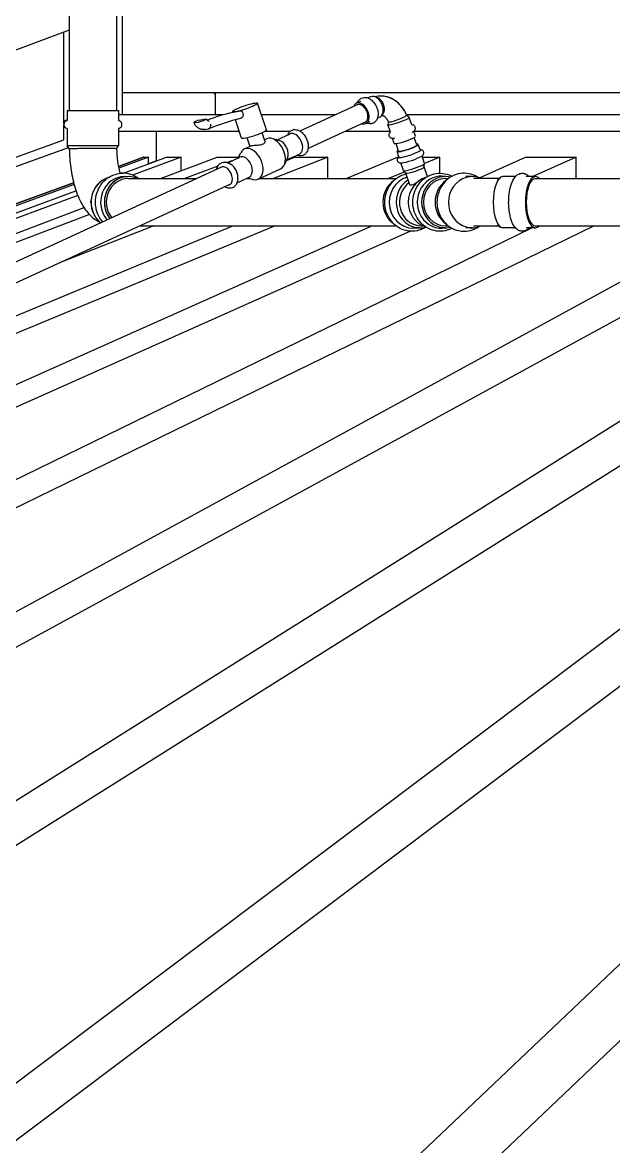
# Model space of a CAD drawing. Header units: millimetres. Extents: x 0 to 118900, y 0 to 84100.
# Drawn here: x 52521 to 53196, y 77146 to 78432 of the extents above; entities that cross this region are included whole.
import ezdxf

# ---------------------------------------------------------------- set-up
doc = ezdxf.new("R2010")
doc.units = ezdxf.units.MM
doc.header["$LTSCALE"] = 100
doc.layers.add('Visible', color=7, linetype='Continuous', lineweight=25)

msp = doc.modelspace()

# ---------------------------------------------------------------- linework, layer by layer
at = {"layer": 'Visible'}
for p, q in [((52574.05, 78506.68), (52574.05, 78331.2)), ((52628.05, 78506.68), (52628.05, 78331.2)), ((52635.01, 78326.2), (52635.01, 78445.58)), ((52574.05, 78422.93), (43611.89, 75093)), ((52567.91, 78315.86), (52567.91, 78420.65)), ((57793.91, 78351.2), (52635.01, 78351.2)), ((52741.41, 78326.2), (52741.41, 78351.2)), ((52906.8, 78341.41), (52902.36, 78339.36)), ((52918.58, 78346.84), (52915.54, 78345.44)), ((52925.16, 78346.5), (52922.31, 78347.14)), ((52571.75, 78331.2), (52630.35, 78331.2)), ((52571.75, 78331.2), (52571.75, 78319.9)), ((52630.35, 78331.2), (52630.35, 78319.9)), ((52761.05, 78329.33), (52760.85, 78329.92)), ((52771.62, 78330.18), (52772.56, 78327.4)), ((52799.47, 78309.19), (52789.29, 78339.48)), ((52903.11, 78337.73), (52837.79, 78307.63)), ((52933.04, 78328.3), (52931.95, 78326.22)), ((52571.75, 78320.31), (52567.91, 78318.92)), ((52635.01, 78326.2), (52630.35, 78326.2)), ((52749.44, 78326.2), (52635.01, 78326.2)), ((52717.82, 78317.31), (52721.63, 78317.95)), ((52720.29, 78319.38), (52718.18, 78318.4)), ((52730.52, 78321.31), (52721.63, 78319.81)), ((52728.33, 78320.11), (52730.45, 78321.09)), ((52771.04, 78299.63), (52764.03, 78320.48)), ((52878.09, 78326.2), (52793.76, 78326.2)), ((52912.32, 78317.75), (52847, 78287.65)), ((52917.52, 78318.16), (52913.07, 78316.11)), ((52929.29, 78323.58), (52926.26, 78322.18)), ((52938.91, 78318.49), (52938.35, 78315.27)), ((52941.26, 78306.5), (52938.35, 78315.15)), ((56551.77, 78326.2), (52959.58, 78326.2)), ((52959.6, 78326.15), (52962.55, 78323.41)), ((52965.53, 78314.66), (52962.62, 78323.3)), ((52567.91, 78297.63), (52567.91, 78314.33)), ((52571.75, 78310.3), (52571.75, 78291.2)), ((52630.35, 78310.3), (52630.35, 78291.2)), ((52768.49, 78307.2), (52630.35, 78307.2)), ((52673.91, 78273.41), (52673.91, 78307.2)), ((52729.18, 78309.36), (52732.99, 78310)), ((52794.29, 78305.79), (52797.7, 78295.65)), ((52826.53, 78307.2), (52797.14, 78307.2)), ((52811.88, 78297.51), (52826.63, 78304.3)), ((52941.03, 78307.2), (52889.42, 78307.2)), ((52969.89, 78301.69), (52967.95, 78307.45)), ((57787.91, 78307.2), (52968.04, 78307.2)), ((43611.89, 75037.91), (52567.91, 78297.63)), ((52571.75, 78291.2), (52630.35, 78291.2)), ((52574.09, 78287.28), (52571.75, 78291.2)), ((52628.1, 78287.43), (52630.35, 78291.2)), ((52774.21, 78287.14), (52781.01, 78290.28)), ((52777.22, 78300.06), (52780.58, 78290.08)), ((52797.02, 78297.65), (52799.67, 78298.87)), ((52814.09, 78296.9), (52805.69, 78299.21)), ((52945.62, 78293.53), (52943.68, 78299.29)), ((52950.49, 78284.71), (52947.6, 78293.29)), ((52971.34, 78291.72), (52968.45, 78300.31)), ((52975.04, 78286.38), (52973.05, 78292.3)), ((43611.89, 75027.27), (52573.12, 78288.89)), ((52659.08, 78277.61), (52630.21, 78267.09)), ((52630.21, 78267.09), (52659.09, 78277.61)), ((52664.7, 78277.61), (52630.6, 78265.18)), ((52635.93, 78259.39), (52685.3, 78277.61)), ((52702.05, 78277.61), (52646.49, 78257.1)), ((52659.08, 78277.61), (52659.08, 78277.61)), ((52659.09, 78277.61), (52659.08, 78277.61)), ((52659.09, 78277.61), (52664.7, 78277.61)), ((52664.7, 78270.01), (52664.7, 78277.61)), ((52678.51, 78253.2), (52742.98, 78277.61)), ((52685.3, 78277.61), (52702.05, 78277.61)), ((52702.05, 78262.11), (52702.05, 78277.61)), ((52742.98, 78277.61), (52767.61, 78277.61)), ((52755.24, 78271.41), (52769.11, 78277.8)), ((52767.31, 78276.97), (52770.04, 78282.78)), ((52869.68, 78277.61), (52807.7, 78253.2)), ((52823.45, 78276.6), (52819.74, 78268.72)), ((52822.22, 78273.99), (52831.4, 78277.61)), ((52822.47, 78274.53), (52837.22, 78281.33)), ((52831.4, 78277.61), (52869.68, 78277.61)), ((52869.68, 78253.2), (52869.68, 78277.61)), ((52890.75, 78253.2), (52949.46, 78277.61)), ((52950.77, 78278.22), (52948.78, 78284.14)), ((52949.46, 78277.61), (52950.09, 78277.61)), ((52980.31, 78270.68), (52977.41, 78279.32)), ((52977.98, 78277.61), (52997.84, 78277.61)), ((52997.84, 78277.61), (52980.29, 78270.31)), ((52997.84, 78259.4), (52997.84, 78277.61)), ((53042.91, 78254.06), (53095.67, 78277.61)), ((53095.67, 78277.61), (53153.55, 78277.61)), ((53153.55, 78277.61), (53103.99, 78255.5)), ((53153.55, 78253.2), (53153.55, 78277.61)), ((52749.02, 78266.73), (51436.7, 77662.08)), ((52673.91, 78273.42), (52664.7, 78270.02)), ((52743.96, 78267.5), (52706.2, 78253.2)), ((52759.62, 78273.43), (52754.77, 78271.59)), ((52758.92, 78269.37), (52757.08, 78270.48)), ((52790.11, 78252.63), (52815.57, 78264.36)), ((52956.05, 78262.52), (52953.15, 78271.16)), ((52979.78, 78266.54), (52980.32, 78270.57)), ((52983.47, 78255.64), (52979.79, 78266.59)), ((52983.47, 78255.64), (52979.79, 78266.59)), ((52637, 78255.5), (52641.23, 78255.5)), ((52637, 78255.5), (52641.33, 78255.5)), ((52641.33, 78253.2), (52719.65, 78253.2)), ((52765.83, 78248.43), (52779.7, 78254.83)), ((52766.67, 78252.55), (52766.32, 78250.44)), ((52776.16, 78253.2), (52780.81, 78253.2)), ((52777.9, 78254), (52784.09, 78252.3)), ((52791.34, 78253.2), (52947.69, 78253.2)), ((52957.63, 78260.89), (52939.13, 78253.2)), ((52958.98, 78259.54), (52956.11, 78262.43)), ((52963.45, 78246.16), (52958.94, 78259.58)), ((52963.45, 78246.16), (52958.94, 78259.58)), ((53003.96, 78255.5), (52999.64, 78255.5)), ((53003.96, 78253.2), (53007.34, 78253.2)), ((53034.55, 78255.5), (53027.24, 78255.5)), ((53064.97, 78253.2), (53036.13, 78253.2)), ((53063.68, 78252.33), (53067.06, 78254.59)), ((53084.1, 78255.5), (53069.83, 78255.5)), ((53106.78, 78255.5), (53096.34, 78255.5)), ((53106.78, 78253.2), (55121.66, 78253.2)), ((52579.07, 78248.44), (43611.89, 74979.53)), ((43611.89, 74979.51), (52579.07, 78248.44)), ((52579.56, 78246.58), (43611.89, 74977.46)), ((43723.1, 74968.86), (52581.75, 78239.38)), ((52758.23, 78246.75), (51445.9, 77642.09)), ((52583.76, 78233.94), (43739.85, 74968.86)), ((43893.38, 74925.57), (52590.95, 78220.03)), ((52597.37, 78211.97), (43721.16, 74849.85)), ((53063.68, 78200.06), (53067.06, 78197.8)), ((46244.54, 74849.01), (53102.84, 78196.9)), ((53174.19, 78199.2), (46311.18, 74849.01)), ((47188.2, 74849.01), (53321.3, 78199.2)), ((53395.87, 78199.2), (47262.77, 74849.01)), ((48232.47, 74849.01), (53558.52, 78199.2)), ((53640.08, 78199.2), (48314.03, 74849.01)), ((49364.2, 74849.01), (53816.23, 78199.2)), ((53903.76, 78199.2), (49451.72, 74849.01)), ((50569.17, 74849.01), (54091.2, 78199.2)), ((54183.59, 78199.2), (50661.56, 74849.01)), ((52809.28, 78199.2), (51419.6, 77621.27)), ((51440.13, 77538.75), (52919.97, 78199.2)), ((52964.05, 78193.04), (51446.33, 77515.69)), ((51673.87, 77747.13), (52760.9, 78199.2)), ((52670.63, 78199.2), (52562.94, 78156.77)), ((52655.02, 78199.2), (52947.69, 78199.2)), ((52974.88, 78196.9), (52967.57, 78196.9)), ((52978.14, 78199.2), (52976.41, 78199.2)), ((52976.41, 78199.2), (52978.14, 78199.2)), ((53003.96, 78196.9), (52999.64, 78196.9)), ((53003.96, 78199.2), (53007.34, 78199.2)), ((53034.55, 78196.9), (53027.24, 78196.9)), ((53036.13, 78199.2), (53064.97, 78199.2)), ((53084.1, 78196.9), (53069.83, 78196.9)), ((53106.78, 78196.9), (53096.34, 78196.9)), ((53106.78, 78199.2), (55121.66, 78199.2))]:
    msp.add_line(p, q, dxfattribs=at)
for centre, radius, start, end in [((52572.5, 78315.1), 4.65, 101.81228, 258.18772), ((52571.5, 78319.9), 0.25, 281.81228, 0), ((52630.6, 78319.9), 0.25, 180, 258.18772), ((52629.59, 78315.1), 4.65, 281.81228, 78.18772), ((52571.5, 78310.3), 0.25, 0, 78.18772), ((52630.6, 78310.3), 0.25, 101.81228, 180)]:
    msp.add_arc(centre, radius, start, end, dxfattribs=at)
for centre, major_axis, ratio, start_param, end_param in [((52907.72, 78327.74), (5.36, -11.63), 0.6302289, 5.7464351, 9.9615281), ((52923.94, 78335.21), (5.36, -11.63), 0.6302289, 0, 3.1415927), ((52907.72, 78327.74), (-4.6, 9.99), 0.6302289, 3.1415927, 6.2831853), ((52721.35, 78318.94), (-4.74, -1.59), 0.1308854, 5.4013007, 6.972097), ((52720.93, 78319.48), (-0.948, -0.319), 0.1308854, 3.8305043, 5.4013007), ((52725.16, 78319.58), (4.74, 1.59), 0.1308854, 3.8305043, 5.4013007), ((52729.81, 78320.98), (0.948, 0.319), 0.1308854, 5.4013007, 6.972097), ((52732.56, 78315), (0.47, -4.98), 0.6426766, 0.0626956, 1.6176248), ((52950.49, 78319.23), (-12.13, -4.08), 0.1308854, 6.2122818, 9.4956815), ((52785.25, 78304.41), (-14.22, -4.78), 0.1308854, 0, 3.1415927), ((52831.92, 78292.82), (-5.29, 11.49), 0.6302289, 3.1415927, 6.2831853), ((52782.16, 78269.89), (-7.95, 17.26), 0.6302289, 2.6538329, 6.7709451), ((52807.62, 78281.62), (-7.95, 17.26), 0.6302289, 3.1415927, 6.2831853), ((52815.38, 78285.19), (5.29, -11.49), 0.6302289, 0.4877598, 2.6538329), ((52957.75, 78297.61), (-12.13, -4.08), 0.1308854, 0, 3.1415927), ((52960.91, 78288.22), (-12.13, -4.08), 0.1308854, 5.7464351, 9.9615281), ((52960.91, 78288.22), (-10.43, -3.51), 0.1308854, 0, 3.1415927), ((52774.41, 78266.31), (-5.29, 11.49), 0.6302289, 3.1415927, 6.2831853), ((52963.06, 78281.83), (-12.61, -4.24), 0.1308854, 6.0083929, 9.6995704), ((52965.12, 78275.72), (12.61, 4.24), 0.1308854, 3.6622737, 5.7625043), ((52752.58, 78256.26), (-4.67, 10.13), 0.6302289, 2.9773782, 6.4473997), ((52757.86, 78258.69), (5.29, -11.49), 0.6302289, 0.7492856, 2.392307), ((52968.18, 78266.6), (-12.13, -4.08), 0.1308854, 0, 3.1415927), ((52969.35, 78263.13), (-10.43, -3.51), 0.1308854, 0.0642707, 3.0773219), ((52625.92, 78226.2), (0, 29.3), 0.9238795, 0.2668457, 2.5063755), ((52626.07, 78226.2), (0, 29.3), 0.9238795, 0.2769886, 2.5039569), ((52637, 78226.2), (0, 29.3), 0.9238795, 0, 2.3286128), ((52641.33, 78226.2), (0, 29.3), 0.9238795, 5.8843185, 8.5458195), ((52641.23, 78226.2), (0, 29.3), 0.9238795, 0, 2.2640788), ((52641.33, 78226.2), (0, 27), 0.9238795, 0, 2.2880976), ((52959.57, 78226.2), (0, 29.3), 0.9238795, 0.5683608, 2.5732318), ((52967.38, 78226.2), (0, -29.8), 0.9238795, 3.3955054, 6.4666282), ((52974.88, 78226.2), (0, -29.3), 0.9238795, 3.6551428, 6.5370244), ((52988.66, 78226.2), (0, -29.3), 0.9238795, 3.4077743, 6.0170036), ((52999.45, 78226.2), (0, -29.8), 0.9238795, 2.9571001, 6.4676779), ((53003.96, 78226.2), (0, -29.3), 0.9238795, 2.9281422, 6.4966358), ((53003.96, 78226.2), (0, -27), 0.9238795, 3.1415927, 6.2831853), ((53019.24, 78226.2), (0, 29.3), 0.9238795, 0.5702566, 2.571336), ((53034.55, 78226.2), (0, -29.3), 0.9238795, 2.7427259, 6.6820521), ((53069.83, 78226.2), (0, -29.3), 0.3826834, 3.1415927, 6.2831853), ((53106.78, 78226.2), (0, -29.3), 0.3826834, 2.7427259, 6.6820521), ((53106.78, 78226.2), (0, -27), 0.3826834, 3.1415927, 6.2831853), ((52976.41, 78226.2), (0, -27), 0.9238795, 3.7282437, 6.2831853)]:
    msp.add_ellipse(centre, major_axis=major_axis, ratio=ratio, start_param=start_param, end_param=end_param, dxfattribs=at)
msp.add_ellipse((52775.07, 78334.7), major_axis=(14.22, 4.78), ratio=0.1308854, dxfattribs=at)
for points in [[(52739.14, 78351.2), (52739.86, 78350.65), (52740.62, 78350.14), (52741.41, 78349.69)], [(52731.57, 78320.2), (52741.33, 78323.88), (52751.28, 78326.95), (52761.34, 78329.4)], [(52761.34, 78329.4), (52761.35, 78329.4), (52761.35, 78329.4), (52761.35, 78329.4)], [(52769.61, 78321.91), (52757.4, 78318.94), (52745.37, 78315.01), (52733.64, 78310.17)], [(52733.23, 78310.05), (52733.15, 78310.03), (52733.07, 78310.02), (52732.99, 78310)], [(52941.26, 78306.5), (52941.26, 78306.5), (52941.26, 78306.5), (52941.26, 78306.5)], [(52965.53, 78314.66), (52965.53, 78314.66), (52965.53, 78314.66), (52965.53, 78314.66)], [(52950.78, 78278.08), (52950.78, 78278.08), (52950.8, 78278.14), (52950.77, 78278.22)], [(52975.04, 78286.38), (52975.06, 78286.3), (52975.11, 78286.26), (52975.11, 78286.26)], [(52598.86, 78225.35), (52598.85, 78225.91), (52598.85, 78226.48), (52598.86, 78227.04)], [(52981.77, 78197.78), (52980.09, 78196.69), (52978.3, 78195.77), (52976.45, 78195.04)], [(53011.6, 78196.46), (53010.6, 78195.93), (53009.57, 78195.45), (53008.52, 78195.04)]]:
    msp.add_open_spline(points, degree=3, dxfattribs=at)
for points, knots in [([(52903.35, 78339.82), (52903.73, 78340.87), (52904.26, 78341.87), (52905.7, 78343.72), (52906.66, 78344.55), (52908.73, 78345.65), (52909.8, 78345.98), (52912.05, 78346.21), (52913.21, 78346.11), (52915.63, 78345.49), (52916.87, 78344.92), (52919.33, 78343.34), (52920.53, 78342.28), (52922.7, 78339.82), (52923.67, 78338.41), (52925.06, 78335.8), (52925.56, 78334.64), (52925.96, 78333.45)], [3.9734212, 3.9734212, 3.9734212, 3.9734212, 4.2282693, 4.2282693, 4.5061663, 4.5061663, 4.7536792, 4.7536792, 5.0153986, 5.0153986, 5.3222132, 5.3222132, 5.668568, 5.668568, 6.0227029, 6.0227029, 6.2831853, 6.2831853, 6.2831853, 6.2831853]), ([(52959.62, 78326.1), (52958.39, 78328.96), (52956.85, 78331.68), (52953.19, 78336.66), (52951.07, 78338.92), (52946.29, 78342.79), (52943.64, 78344.39), (52937.93, 78346.72), (52934.87, 78347.43), (52929.1, 78347.73), (52926.41, 78347.47), (52923.83, 78346.8)], [3.2467781, 3.2467781, 3.2467781, 3.2467781, 3.5198503, 3.5198503, 3.7929224, 3.7929224, 4.0659946, 4.0659946, 4.3390667, 4.3390667, 4.5728273, 4.5728273, 4.5728273, 4.5728273]), ([(52959.62, 78326.1), (52958.68, 78328.29), (52957.55, 78330.4), (52954.31, 78335.36), (52951.97, 78338.07), (52946.58, 78342.64), (52943.53, 78344.51), (52937.08, 78346.98), (52933.7, 78347.64), (52928.13, 78347.62), (52925.94, 78347.34), (52923.83, 78346.8)], [5.1504612, 5.1504612, 5.1504612, 5.1504612, 5.359435, 5.359435, 5.6735942, 5.6735942, 5.9877535, 5.9877535, 6.2852055, 6.2852055, 6.4765103, 6.4765103, 6.4765103, 6.4765103]), ([(52925.16, 78346.5), (52925.19, 78346.49), (52925.21, 78346.49), (52925.95, 78346.31), (52926.68, 78346), (52928.4, 78344.95), (52929.38, 78344.1), (52931.14, 78342), (52931.91, 78340.78), (52933.13, 78338.13), (52933.57, 78336.72), (52934.06, 78333.92), (52934.11, 78332.55), (52933.8, 78330.17), (52933.49, 78329.15), (52933.04, 78328.3)], [-6.6412969, -6.6412969, -6.6412969, -6.6412969, -6.6294511, -6.6294511, -6.3206085, -6.3206085, -5.8835873, -5.8835873, -5.44564, -5.44564, -5.0064557, -5.0064557, -4.5657316, -4.5657316, -4.1725685, -4.1725685, -4.1725685, -4.1725685]), ([(52761.35, 78329.4), (52761.45, 78329.4), (52761.57, 78329.41), (52762.01, 78329.45), (52762.4, 78329.5), (52763.35, 78329.64), (52763.9, 78329.73), (52764.49, 78329.83)], [3.86135325, 3.86135325, 3.86135325, 3.86135325, 3.99389337, 3.99389337, 4.27611952, 4.27611952, 4.55834567, 4.55834567, 4.55834567, 4.55834567]), ([(52764.49, 78329.83), (52765.09, 78329.93), (52765.77, 78330.05), (52767.29, 78330.33), (52768.11, 78330.48), (52769.39, 78330.73), (52769.81, 78330.81), (52770.24, 78330.9)], [4.55834567, 4.55834567, 4.55834567, 4.55834567, 4.84057182, 4.84057182, 5.12279797, 5.12279797, 5.25533809, 5.25533809, 5.25533809, 5.25533809]), ([(52770.24, 78330.9), (52770.39, 78330.93), (52770.56, 78330.93), (52770.88, 78330.87), (52771.04, 78330.81), (52771.28, 78330.65), (52771.38, 78330.57), (52771.53, 78330.39), (52771.58, 78330.29), (52771.62, 78330.18)], [0, 0, 0, 0, 0.05072576, 0.05072576, 0.10170471, 0.10170471, 0.13833748, 0.13833748, 0.17301383, 0.17301383, 0.17301383, 0.17301383]), ([(52925.96, 78333.45), (52926.5, 78331.85), (52926.85, 78330.2), (52927.13, 78326.93), (52927.05, 78325.31), (52926.39, 78322.31), (52925.83, 78320.91), (52924.26, 78318.65), (52923.34, 78317.75), (52921.3, 78316.52), (52920.23, 78316.14), (52918.01, 78315.79), (52916.86, 78315.85), (52915.18, 78316.19), (52914.62, 78316.36), (52914.07, 78316.57)], [0, 0, 0, 0, 0.3525279, 0.3525279, 0.7066739, 0.7066739, 1.0459518, 1.0459518, 1.3311243, 1.3311243, 1.5798681, 1.5798681, 1.8375791, 1.8375791, 1.9709907, 1.9709907, 1.9709907, 1.9709907]), ([(52729.18, 78309.36), (52728.03, 78309.17), (52726.83, 78309.18), (52724.55, 78309.6), (52723.43, 78310.01), (52721.32, 78311.18), (52720.32, 78311.97), (52718.53, 78313.86), (52717.73, 78315.01), (52716.93, 78316.61), (52716.76, 78316.97), (52716.61, 78317.34)], [0, 0, 0, 0, 0.3782994, 0.3782994, 0.7529744, 0.7529744, 1.1474795, 1.1474795, 1.5688563, 1.5688563, 1.6896231, 1.6896231, 1.6896231, 1.6896231]), ([(52730.76, 78321.3), (52730.98, 78320.9), (52731.24, 78320.54), (52731.8, 78319.95), (52732.11, 78319.71), (52732.73, 78319.37), (52733.06, 78319.26), (52733.6, 78319.19), (52733.82, 78319.2), (52734.04, 78319.23)], [0, 0, 0, 0, 0.1430388, 0.1430388, 0.28342623, 0.28342623, 0.42662225, 0.42662225, 0.53222403, 0.53222403, 0.53222403, 0.53222403]), ([(52772.56, 78327.4), (52772.72, 78326.9), (52772.79, 78326.38), (52772.74, 78325.33), (52772.6, 78324.82), (52772.15, 78323.81), (52771.81, 78323.33), (52771.12, 78322.66), (52770.8, 78322.42), (52770.19, 78322.09), (52769.9, 78321.98), (52769.61, 78321.91)], [0, 0, 0, 0, 0.16020185, 0.16020185, 0.32522089, 0.32522089, 0.51706342, 0.51706342, 0.65536745, 0.65536745, 0.76881562, 0.76881562, 0.76881562, 0.76881562]), ([(52938.95, 78318.4), (52938.37, 78319.58), (52937.69, 78320.64), (52936.27, 78322.45), (52935.52, 78323.21), (52934.06, 78324.38), (52933.35, 78324.8), (52932.28, 78325.28), (52931.88, 78325.41), (52931.51, 78325.49)], [3.31405523, 3.31405523, 3.31405523, 3.31405523, 3.55553893, 3.55553893, 3.79702264, 3.79702264, 4.03850635, 4.03850635, 4.19915936, 4.19915936, 4.19915936, 4.19915936]), ([(52938.95, 78318.4), (52938.74, 78318.83), (52938.51, 78319.25), (52937.58, 78320.83), (52936.8, 78321.84), (52935.2, 78323.52), (52934.37, 78324.16), (52932.84, 78325.08), (52932.13, 78325.35), (52931.51, 78325.49)], [5.21773826, 5.21773826, 5.21773826, 5.21773826, 5.30677512, 5.30677512, 5.56744944, 5.56744944, 5.83304859, 5.83304859, 6.1028424, 6.1028424, 6.1028424, 6.1028424]), ([(52938.95, 78318.4), (52938.97, 78318.37), (52938.98, 78318.35), (52939.17, 78318.14), (52939.61, 78318.05), (52940.63, 78318.1), (52941.03, 78318.14), (52941.92, 78318.28), (52942.39, 78318.37), (52943.78, 78318.69), (52944.76, 78318.96), (52947.1, 78319.68), (52948.46, 78320.15), (52951.14, 78321.16), (52952.42, 78321.68), (52954.77, 78322.73), (52955.82, 78323.24), (52957.61, 78324.2), (52958.32, 78324.64), (52959.32, 78325.4), (52959.6, 78325.72), (52959.65, 78326), (52959.64, 78326.05), (52959.62, 78326.1)], [-4.2056062, -4.2056062, -4.2056062, -4.2056062, -4.1536951, -4.1536951, -3.7172624, -3.7172624, -3.4969083, -3.4969083, -3.2902801, -3.2902801, -2.9338438, -2.9338438, -2.4966253, -2.4966253, -2.0768124, -2.0768124, -1.667573, -1.667573, -1.258917, -1.258917, -0.8459736, -0.8459736, -0.7455894, -0.7455894, -0.7455894, -0.7455894]), ([(52823.96, 78303.07), (52824.21, 78303.81), (52824.52, 78304.52), (52825.56, 78306.27), (52826.43, 78307.23), (52828.37, 78308.57), (52829.41, 78309), (52831.58, 78309.42), (52832.71, 78309.4), (52835.07, 78308.97), (52836.29, 78308.49), (52838.74, 78307.09), (52839.95, 78306.13), (52842.18, 78303.83), (52843.19, 78302.49), (52844.91, 78299.6), (52845.62, 78298.04), (52846.66, 78294.85), (52847, 78293.22), (52847.26, 78290.01), (52847.18, 78288.43), (52846.55, 78285.51), (52846.02, 78284.16), (52844.52, 78281.97), (52843.62, 78281.09), (52841.63, 78279.9), (52840.58, 78279.53), (52838.38, 78279.24), (52837.24, 78279.32), (52835.59, 78279.71), (52835.06, 78279.88), (52834.55, 78280.09)], [3.9520419, 3.9520419, 3.9520419, 3.9520419, 4.1337804, 4.1337804, 4.4352128, 4.4352128, 4.696892, 4.696892, 4.9623632, 4.9623632, 5.2654064, 5.2654064, 5.6038689, 5.6038689, 5.950256, 5.950256, 6.2949023, 6.2949023, 6.6396253, 6.6396253, 6.9860207, 6.9860207, 7.3228592, 7.3228592, 7.61668, 7.61668, 7.8761003, 7.8761003, 8.1455169, 8.1455169, 8.2755553, 8.2755553, 8.2755553, 8.2755553]), ([(52941.21, 78306.66), (52941.03, 78306.52), (52940.86, 78306.36), (52940.46, 78305.95), (52940.23, 78305.69), (52939.77, 78304.94), (52939.53, 78304.46), (52939.38, 78303.33), (52939.39, 78302.82), (52939.62, 78301.89), (52939.81, 78301.47), (52940.28, 78300.76), (52940.57, 78300.47), (52941.17, 78299.99), (52941.48, 78299.82), (52942.13, 78299.53), (52942.44, 78299.45), (52943.24, 78299.3), (52943.64, 78299.29), (52944.69, 78299.29), (52945.33, 78299.36), (52946.03, 78299.46)], [5.26027066, 5.26027066, 5.26027066, 5.26027066, 5.34345255, 5.34345255, 5.44143783, 5.44143783, 5.52935628, 5.52935628, 5.58372861, 5.58372861, 5.62935777, 5.62935777, 5.67752198, 5.67752198, 5.73698715, 5.73698715, 5.81945, 5.81945, 5.973669, 5.973669, 6.2213263, 6.2213263, 6.2213263, 6.2213263]), ([(52965.98, 78306.17), (52966.61, 78306.52), (52967.16, 78306.85), (52967.95, 78307.44), (52968.21, 78307.65), (52968.7, 78308.16), (52968.93, 78308.42), (52969.38, 78309.17), (52969.62, 78309.66), (52969.78, 78310.78), (52969.77, 78311.29), (52969.53, 78312.23), (52969.35, 78312.64), (52968.87, 78313.35), (52968.59, 78313.64), (52967.99, 78314.12), (52967.68, 78314.29), (52967.03, 78314.58), (52966.71, 78314.66), (52966.07, 78314.78), (52965.77, 78314.81), (52965.47, 78314.82)], [1.82562829, 1.82562829, 1.82562829, 1.82562829, 2.07644936, 2.07644936, 2.2018599, 2.2018599, 2.29984517, 2.29984517, 2.38776362, 2.38776362, 2.44213595, 2.44213595, 2.48776512, 2.48776512, 2.53592932, 2.53592932, 2.5953945, 2.5953945, 2.67785735, 2.67785735, 2.78668394, 2.78668394, 2.78668394, 2.78668394]), ([(52797.7, 78295.65), (52797.73, 78295.54), (52797.75, 78295.43), (52797.8, 78294.89), (52797.63, 78294.35), (52796.79, 78293.31), (52796.13, 78292.81), (52794.51, 78292.06), (52793.46, 78291.77), (52791.17, 78291.37), (52789.93, 78291.27), (52787.64, 78291.11), (52786.43, 78291.05), (52784.24, 78290.9), (52783.27, 78290.81), (52781.87, 78290.57), (52781.33, 78290.42), (52781.01, 78290.28)], [1.9820805, 1.9820805, 1.9820805, 1.9820805, 2.0701343, 2.0701343, 2.4156481, 2.4156481, 2.7611618, 2.7611618, 3.1066756, 3.1066756, 3.4521894, 3.4521894, 3.7969661, 3.7969661, 4.1417428, 4.1417428, 4.4590334, 4.4590334, 4.4590334, 4.4590334]), ([(52628.1, 78287.43), (52628.1, 78287.44), (52628, 78287.45), (52627.3, 78287.49), (52626.18, 78287.52), (52622.71, 78287.57), (52620.32, 78287.6), (52616.23, 78287.62), (52614.91, 78287.62), (52612.48, 78287.62), (52611.41, 78287.62), (52609.04, 78287.62), (52607.73, 78287.62), (52603.45, 78287.61), (52600.43, 78287.59), (52593.92, 78287.55), (52590.51, 78287.52), (52584.54, 78287.46), (52581.99, 78287.43), (52577.89, 78287.37), (52576.35, 78287.35), (52574.52, 78287.31), (52574.09, 78287.29), (52574.09, 78287.28)], [-11.7001446, -11.7001446, -11.7001446, -11.7001446, -11.2979395, -11.2979395, -10.2843219, -10.2843219, -9.2095738, -9.2095738, -8.7395332, -8.7395332, -8.390163, -8.390163, -7.9826077, -7.9826077, -7.0825138, -7.0825138, -6.0106897, -6.0106897, -5.0039811, -5.0039811, -4.0267866, -4.0267866, -3.1896689, -3.1896689, -3.1896689, -3.1896689]), ([(52574.09, 78287.28), (52574.23, 78279.87), (52574.8, 78272.51), (52576.77, 78258.26), (52578.18, 78251.37), (52581.91, 78238.31), (52584.22, 78232.15), (52590.27, 78220.53), (52593.96, 78215), (52601.66, 78207.92), (52604.27, 78205.93), (52607.88, 78203.88), (52608.48, 78203.55), (52609.1, 78203.24)], [3.1936364, 3.1936364, 3.1936364, 3.1936364, 3.4886758, 3.4886758, 3.7837153, 3.7837153, 4.0787547, 4.0787547, 4.3737941, 4.3737941, 4.4981725, 4.4981725, 4.5223657, 4.5223657, 4.5223657, 4.5223657]), ([(52628.1, 78287.43), (52628.23, 78282.44), (52628.63, 78277.52), (52629.86, 78268.55), (52630.67, 78264.47), (52631.76, 78260.39), (52631.93, 78259.8), (52632.09, 78259.24)], [3.21063816, 3.21063816, 3.21063816, 3.21063816, 3.48534347, 3.48534347, 3.75036068, 3.75036068, 3.79584102, 3.79584102, 3.79584102, 3.79584102]), ([(52950.77, 78278.23), (52950.69, 78278.16), (52950.6, 78278.1), (52950.31, 78277.84), (52950.09, 78277.64), (52949.7, 78277.17), (52949.54, 78276.95), (52949.19, 78276.3), (52948.99, 78275.82), (52948.9, 78274.77), (52948.94, 78274.29), (52949.2, 78273.43), (52949.4, 78273.06), (52949.88, 78272.41), (52950.15, 78272.16), (52950.74, 78271.73), (52951.04, 78271.59), (52951.68, 78271.34), (52951.98, 78271.27), (52952.87, 78271.13), (52953.35, 78271.14), (52954.06, 78271.18), (52954.26, 78271.2), (52954.46, 78271.22)], [0.84711904, 0.84711904, 0.84711904, 0.84711904, 0.88719719, 0.88719719, 0.99133339, 0.99133339, 1.06101944, 1.06101944, 1.14290305, 1.14290305, 1.19583732, 1.19583732, 1.24182248, 1.24182248, 1.29176192, 1.29176192, 1.35459915, 1.35459915, 1.44591709, 1.44591709, 1.64552151, 1.64552151, 1.72028681, 1.72028681, 1.72028681, 1.72028681]), ([(52976.33, 78278.57), (52976.8, 78278.87), (52977.23, 78279.15), (52977.87, 78279.7), (52978.09, 78279.91), (52978.47, 78280.37), (52978.64, 78280.59), (52978.99, 78281.25), (52979.18, 78281.72), (52979.27, 78282.77), (52979.24, 78283.25), (52978.97, 78284.11), (52978.78, 78284.49), (52978.3, 78285.13), (52978.02, 78285.39), (52977.44, 78285.81), (52977.14, 78285.96), (52976.5, 78286.21), (52976.19, 78286.27), (52975.59, 78286.36), (52975.31, 78286.38), (52975.03, 78286.39)], [3.82051744, 3.82051744, 3.82051744, 3.82051744, 4.02878984, 4.02878984, 4.13292604, 4.13292604, 4.2026121, 4.2026121, 4.28449571, 4.28449571, 4.33742997, 4.33742997, 4.38341514, 4.38341514, 4.43335457, 4.43335457, 4.4961918, 4.4961918, 4.58750974, 4.58750974, 4.6936852, 4.6936852, 4.6936852, 4.6936852]), ([(52742.79, 78263.86), (52742.83, 78264.09), (52742.87, 78264.32), (52743.23, 78265.99), (52743.77, 78267.35), (52745.26, 78269.54), (52746.16, 78270.42), (52748.15, 78271.61), (52749.21, 78271.97), (52751.4, 78272.27), (52752.55, 78272.19), (52754.84, 78271.64), (52755.99, 78271.14), (52757.08, 78270.48)], [3.7906342, 3.7906342, 3.7906342, 3.7906342, 3.844428, 3.844428, 4.1812665, 4.1812665, 4.4750874, 4.4750874, 4.7345076, 4.7345076, 5.0039243, 5.0039243, 5.2922879, 5.2922879, 5.2922879, 5.2922879]), ([(52604.04, 78226.2), (52604.04, 78229.76), (52604.58, 78233.33), (52606.7, 78240.1), (52608.27, 78243.31), (52612.28, 78249.01), (52614.71, 78251.51), (52620.19, 78255.54), (52623.22, 78257.09), (52629.23, 78258.95), (52632.17, 78259.4), (52635.12, 78259.4)], [0, 0, 0, 0, 0.3258918, 0.3258918, 0.6508786, 0.6508786, 0.9731442, 0.9731442, 1.2913229, 1.2913229, 1.5723197, 1.5723197, 1.5723197, 1.5723197]), ([(52653.21, 78253.2), (52650.58, 78255.21), (52647.64, 78256.79), (52641.4, 78258.91), (52638.1, 78259.43), (52634.22, 78259.39), (52633.63, 78259.36), (52633.04, 78259.32)], [3.52931794, 3.52931794, 3.52931794, 3.52931794, 3.8417234, 3.8417234, 4.15658398, 4.15658398, 4.21297258, 4.21297258, 4.21297258, 4.21297258]), ([(52976.45, 78195.04), (52973.36, 78193.82), (52970.09, 78193.14), (52963.52, 78192.9), (52960.23, 78193.34), (52953.93, 78195.29), (52950.93, 78196.81), (52945.51, 78200.77), (52943.1, 78203.23), (52939.09, 78208.84), (52937.51, 78212), (52935.34, 78218.71), (52934.77, 78222.26), (52934.69, 78229.38), (52935.19, 78232.95), (52937.23, 78239.75), (52938.76, 78242.97), (52942.71, 78248.72), (52945.11, 78251.25), (52950.54, 78255.35), (52953.55, 78256.94), (52957.56, 78258.24), (52958.4, 78258.47), (52959.25, 78258.66)], [0, 0, 0, 0, 0.3152878, 0.3152878, 0.628638, 0.628638, 0.943261, 0.943261, 1.2614848, 1.2614848, 1.583567, 1.583567, 1.9082569, 1.9082569, 2.2338599, 2.2338599, 2.5586677, 2.5586677, 2.8809541, 2.8809541, 3.1993779, 3.1993779, 3.2822407, 3.2822407, 3.2822407, 3.2822407]), ([(53008.52, 78195.04), (53005.43, 78193.82), (53002.16, 78193.14), (52995.59, 78192.9), (52992.29, 78193.34), (52986, 78195.29), (52983, 78196.81), (52977.58, 78200.77), (52975.17, 78203.23), (52971.16, 78208.84), (52969.58, 78212), (52967.41, 78218.71), (52966.83, 78222.26), (52966.76, 78229.38), (52967.26, 78232.95), (52969.3, 78239.75), (52970.83, 78242.97), (52974.78, 78248.72), (52977.18, 78251.25), (52982.61, 78255.35), (52985.62, 78256.94), (52991.95, 78258.99), (52995.25, 78259.47), (53001.81, 78259.3), (53005.08, 78258.66), (53009.33, 78257.05), (53010.48, 78256.52), (53011.6, 78255.93)], [0, 0, 0, 0, 0.3152878, 0.3152878, 0.628638, 0.628638, 0.943261, 0.943261, 1.2614848, 1.2614848, 1.583567, 1.583567, 1.9082569, 1.9082569, 2.2338599, 2.2338599, 2.5586677, 2.5586677, 2.8809541, 2.8809541, 3.1993779, 3.1993779, 3.5141051, 3.5141051, 3.8274451, 3.8274451, 3.9472052, 3.9472052, 3.9472052, 3.9472052]), ([(53041.69, 78254.46), (53039.12, 78256.15), (53036.31, 78257.45), (53030.21, 78259.18), (53026.89, 78259.54), (53020.34, 78259.14), (53017.1, 78258.38), (53011, 78255.81), (53008.14, 78254.01), (53003.08, 78249.52), (53000.88, 78246.84), (52997.36, 78240.85), (52996.06, 78237.54), (52994.48, 78230.63), (52994.21, 78227.04), (52994.75, 78219.93), (52995.56, 78216.42), (52998.19, 78209.85), (53000, 78206.8), (53004.43, 78201.47), (53007.04, 78199.19), (53012.8, 78195.65), (53015.93, 78194.38), (53021.23, 78193.22), (53023.32, 78193), (53025.4, 78193)], [2.5943874, 2.5943874, 2.5943874, 2.5943874, 2.8845648, 2.8845648, 3.1987269, 3.1987269, 3.5117971, 3.5117971, 3.8270869, 3.8270869, 4.14645, 4.14645, 4.4695959, 4.4695959, 4.794987, 4.794987, 5.120821, 5.120821, 5.445287, 5.445287, 5.7666044, 5.7666044, 6.0836986, 6.0836986, 6.2831853, 6.2831853, 6.2831853, 6.2831853]), ([(53099.72, 78196.9), (53098.58, 78195.62), (53097.25, 78194.52), (53094.15, 78193.14), (53092.41, 78192.85), (53089.31, 78193.26), (53087.97, 78193.8), (53085.28, 78195.52), (53084.04, 78196.82), (53081.44, 78200.46), (53080.24, 78203.03), (53078.3, 78208.85), (53077.57, 78212.07), (53076.61, 78218.75), (53076.36, 78222.19), (53076.31, 78229.04), (53076.51, 78232.46), (53077.33, 78239.01), (53077.96, 78242.14), (53079.68, 78247.95), (53080.78, 78250.59), (53083.6, 78255.2), (53085.36, 78257.2), (53089.31, 78259.16), (53091.09, 78259.53), (53094.25, 78259.2), (53095.61, 78258.7), (53097.9, 78257.31), (53098.86, 78256.46), (53099.72, 78255.5)], [1.1635515, 1.1635515, 1.1635515, 1.1635515, 1.4022788, 1.4022788, 1.6212338, 1.6212338, 1.8101251, 1.8101251, 2.0613324, 2.0613324, 2.4245383, 2.4245383, 2.7821512, 2.7821512, 3.1232681, 3.1232681, 3.4600843, 3.4600843, 3.8002196, 3.8002196, 4.1540317, 4.1540317, 4.5254112, 4.5254112, 4.7518779, 4.7518779, 4.939621, 4.939621, 5.1196338, 5.1196338, 5.1196338, 5.1196338]), ([(52766.32, 78250.44), (52766.07, 78248.96), (52765.6, 78247.56), (52764.22, 78245.23), (52763.36, 78244.27), (52761.41, 78242.93), (52760.38, 78242.5), (52758.2, 78242.09), (52757.07, 78242.1), (52754.72, 78242.54), (52753.49, 78243.02), (52752.22, 78243.74), (52752.11, 78243.81), (52751.99, 78243.88)], [0.652124, 0.652124, 0.652124, 0.652124, 0.9921878, 0.9921878, 1.2936202, 1.2936202, 1.5552994, 1.5552994, 1.8207705, 1.8207705, 2.1238138, 2.1238138, 2.1537777, 2.1537777, 2.1537777, 2.1537777]), ([(52971.17, 78248.56), (52970.7, 78248.31), (52970.25, 78248.06), (52968.7, 78247.23), (52967.6, 78246.64), (52965.73, 78245.82), (52964.96, 78245.6), (52963.92, 78245.6), (52963.57, 78245.8), (52963.45, 78246.16)], [2.3581317, 2.3581317, 2.3581317, 2.3581317, 2.517808, 2.517808, 2.9377494, 2.9377494, 3.3576908, 3.3576908, 3.7527003, 3.7527003, 3.7527003, 3.7527003]), ([(52612.24, 78203.71), (52610.7, 78205.49), (52609.35, 78207.46), (52606.56, 78212.63), (52605.36, 78215.98), (52604.26, 78221.67), (52604.04, 78223.93), (52604.04, 78226.2)], [5.53340588, 5.53340588, 5.53340588, 5.53340588, 5.75307443, 5.75307443, 6.0765573, 6.0765573, 6.28318531, 6.28318531, 6.28318531, 6.28318531]), ([(53025.4, 78193), (53028.68, 78193), (53031.96, 78193.56), (53037.39, 78195.46), (53039.62, 78196.57), (53041.69, 78197.93)], [0, 0, 0, 0, 0.31301091, 0.31301091, 0.54720529, 0.54720529, 0.54720529, 0.54720529])]:
    msp.add_open_spline(points, degree=3, knots=knots, dxfattribs=at)

doc.saveas('drawing.dxf')
